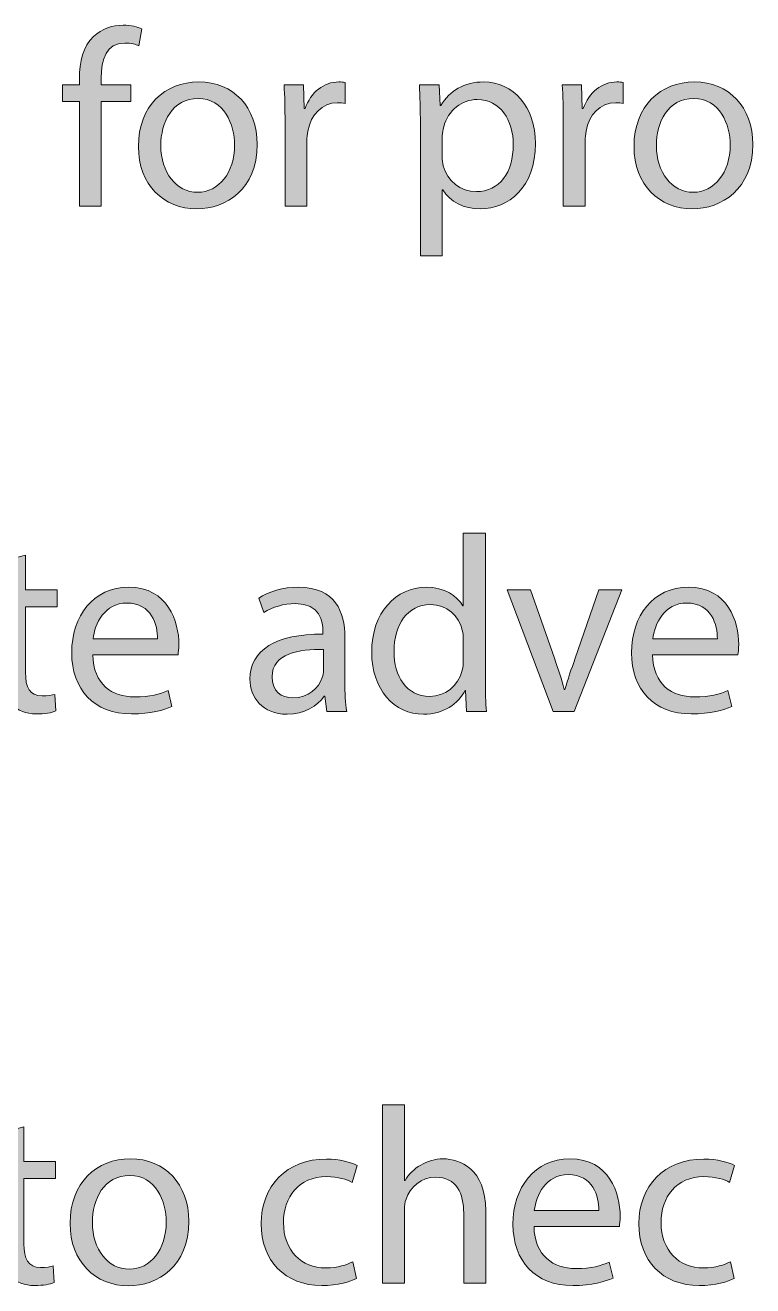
# Model space of a CAD drawing. Header units: inches. Extents: x 0.1 to 22.4, y -34.4 to -0.1.
# Drawn here: x 6.794 to 8.001, y -9.059 to -6.966 of the extents above; entities that cross this region are included whole.
import ezdxf

# ---------------------------------------------------------------- set-up
doc = ezdxf.new("R2010")
doc.units = ezdxf.units.IN
doc.header["$MEASUREMENT"] = 0
doc.layers.add('Layer 1', color=7, linetype='Continuous')

# ---------------------------------------------------------------- blocks, each defined once
blk = doc.blocks.new('block 9')
at = {"layer": 'Layer 1', "true_color": 0x231f20}
h = blk.add_hatch(color=250, dxfattribs=at)
h.dxf.hatch_style = 2
edge = h.paths.add_edge_path()
edge.add_spline(control_points=[(6.8837, -7.2661), (6.8837, -7.2661), (6.8837, -7.0924), (6.8837, -7.0924), (6.8837, -7.0924), (6.8554, -7.0924), (6.8554, -7.0924), (6.8554, -7.0924), (6.8554, -7.0645), (6.8554, -7.0645), (6.8554, -7.0645), (6.8837, -7.0645), (6.8837, -7.0645), (6.8837, -7.0645), (6.8837, -7.0549), (6.8837, -7.0549), (6.8837, -7.0266), (6.8899, -7.0007), (6.907, -6.9845), (6.9208, -6.9711), (6.9391, -6.9657), (6.9562, -6.9657), (6.9691, -6.9657), (6.9804, -6.9686), (6.9874, -6.9716), (6.9874, -6.9716), (6.9824, -6.9999), (6.9824, -6.9999), (6.977, -6.9974), (6.9695, -6.9953), (6.9591, -6.9953), (6.9279, -6.9953), (6.9199, -7.0228), (6.9199, -7.0536), (6.9199, -7.0536), (6.9199, -7.0645), (6.9199, -7.0645), (6.9199, -7.0645), (6.9687, -7.0645), (6.9687, -7.0645), (6.9687, -7.0645), (6.9687, -7.0924), (6.9687, -7.0924), (6.9687, -7.0924), (6.9199, -7.0924), (6.9199, -7.0924), (6.9199, -7.0924), (6.9199, -7.2661), (6.9199, -7.2661), (6.9199, -7.2661), (6.8837, -7.2661), (6.8837, -7.2661)], knot_values=[0, 0, 0, 0, 1, 1, 1, 2, 2, 2, 3, 3, 3, 4, 4, 4, 5, 5, 5, 6, 6, 6, 7, 7, 7, 8, 8, 8, 9, 9, 9, 10, 10, 10, 11, 11, 11, 12, 12, 12, 13, 13, 13, 14, 14, 14, 15, 15, 15, 16, 16, 16, 17, 17, 17, 17], degree=3, periodic=1)
h = blk.add_hatch(color=250, dxfattribs=at)
h.dxf.hatch_style = 2
edge = h.paths.add_edge_path()
edge.add_spline(control_points=[(7.1787, -7.1636), (7.1787, -7.2382), (7.127, -7.2707), (7.0783, -7.2707), (7.0237, -7.2707), (6.9816, -7.2307), (6.9816, -7.167), (6.9816, -7.0995), (7.0258, -7.0599), (7.0816, -7.0599), (7.1395, -7.0599), (7.1787, -7.102), (7.1787, -7.1636)], knot_values=[0, 0, 0, 0, 1, 1, 1, 2, 2, 2, 3, 3, 3, 4, 4, 4, 4], degree=3, periodic=1)
edge = h.paths.add_edge_path()
edge.add_spline(control_points=[(7.0187, -7.1657), (7.0187, -7.2099), (7.0441, -7.2432), (7.0799, -7.2432), (7.1149, -7.2432), (7.1412, -7.2103), (7.1412, -7.1649), (7.1412, -7.1307), (7.1241, -7.0874), (7.0808, -7.0874), (7.0374, -7.0874), (7.0187, -7.1274), (7.0187, -7.1657)], knot_values=[0, 0, 0, 0, 1, 1, 1, 2, 2, 2, 3, 3, 3, 4, 4, 4, 4], degree=3, periodic=1)
h = blk.add_hatch(color=250, dxfattribs=at)
h.dxf.hatch_style = 2
edge = h.paths.add_edge_path()
edge.add_spline(control_points=[(7.2249, -7.1274), (7.2249, -7.1036), (7.2245, -7.0832), (7.2233, -7.0645), (7.2233, -7.0645), (7.2554, -7.0645), (7.2554, -7.0645), (7.2554, -7.0645), (7.2566, -7.1041), (7.2566, -7.1041), (7.2566, -7.1041), (7.2583, -7.1041), (7.2583, -7.1041), (7.2674, -7.077), (7.2895, -7.0599), (7.3141, -7.0599), (7.3183, -7.0599), (7.3212, -7.0603), (7.3245, -7.0611), (7.3245, -7.0611), (7.3245, -7.0957), (7.3245, -7.0957), (7.3208, -7.0949), (7.317, -7.0945), (7.312, -7.0945), (7.2862, -7.0945), (7.2679, -7.114), (7.2629, -7.1415), (7.262, -7.1465), (7.2612, -7.1524), (7.2612, -7.1586), (7.2612, -7.1586), (7.2612, -7.2661), (7.2612, -7.2661), (7.2612, -7.2661), (7.2249, -7.2661), (7.2249, -7.2661), (7.2249, -7.2661), (7.2249, -7.1274), (7.2249, -7.1274)], knot_values=[0, 0, 0, 0, 1, 1, 1, 2, 2, 2, 3, 3, 3, 4, 4, 4, 5, 5, 5, 6, 6, 6, 7, 7, 7, 8, 8, 8, 9, 9, 9, 10, 10, 10, 11, 11, 11, 12, 12, 12, 13, 13, 13, 13], degree=3, periodic=1)
h = blk.add_hatch(color=250, dxfattribs=at)
h.dxf.hatch_style = 2
edge = h.paths.add_edge_path()
edge.add_spline(control_points=[(7.4495, -7.1303), (7.4495, -7.1045), (7.4487, -7.0836), (7.4479, -7.0645), (7.4479, -7.0645), (7.4808, -7.0645), (7.4808, -7.0645), (7.4808, -7.0645), (7.4824, -7.0991), (7.4824, -7.0991), (7.4824, -7.0991), (7.4833, -7.0991), (7.4833, -7.0991), (7.4983, -7.0745), (7.522, -7.0599), (7.5549, -7.0599), (7.6037, -7.0599), (7.6404, -7.1011), (7.6404, -7.1624), (7.6404, -7.2349), (7.5962, -7.2707), (7.5487, -7.2707), (7.522, -7.2707), (7.4987, -7.259), (7.4866, -7.239), (7.4866, -7.239), (7.4858, -7.239), (7.4858, -7.239), (7.4858, -7.239), (7.4858, -7.3486), (7.4858, -7.3486), (7.4858, -7.3486), (7.4495, -7.3486), (7.4495, -7.3486), (7.4495, -7.3486), (7.4495, -7.1303), (7.4495, -7.1303)], knot_values=[0, 0, 0, 0, 1, 1, 1, 2, 2, 2, 3, 3, 3, 4, 4, 4, 5, 5, 5, 6, 6, 6, 7, 7, 7, 8, 8, 8, 9, 9, 9, 10, 10, 10, 11, 11, 11, 12, 12, 12, 12], degree=3, periodic=1)
edge = h.paths.add_edge_path()
edge.add_spline(control_points=[(7.4858, -7.184), (7.4858, -7.1895), (7.4866, -7.1945), (7.4874, -7.199), (7.4941, -7.2245), (7.5162, -7.242), (7.5424, -7.242), (7.5812, -7.242), (7.6037, -7.2103), (7.6037, -7.164), (7.6037, -7.1236), (7.5824, -7.0891), (7.5437, -7.0891), (7.5187, -7.0891), (7.4954, -7.107), (7.4883, -7.1345), (7.487, -7.1391), (7.4858, -7.1445), (7.4858, -7.1495), (7.4858, -7.1495), (7.4858, -7.184), (7.4858, -7.184)], knot_values=[0, 0, 0, 0, 1, 1, 1, 2, 2, 2, 3, 3, 3, 4, 4, 4, 5, 5, 5, 6, 6, 6, 7, 7, 7, 7], degree=3, periodic=1)
h = blk.add_hatch(color=250, dxfattribs=at)
h.dxf.hatch_style = 2
edge = h.paths.add_edge_path()
edge.add_spline(control_points=[(7.6866, -7.1274), (7.6866, -7.1036), (7.6862, -7.0832), (7.6849, -7.0645), (7.6849, -7.0645), (7.717, -7.0645), (7.717, -7.0645), (7.717, -7.0645), (7.7183, -7.1041), (7.7183, -7.1041), (7.7183, -7.1041), (7.7199, -7.1041), (7.7199, -7.1041), (7.7291, -7.077), (7.7512, -7.0599), (7.7758, -7.0599), (7.7799, -7.0599), (7.7829, -7.0603), (7.7862, -7.0611), (7.7862, -7.0611), (7.7862, -7.0957), (7.7862, -7.0957), (7.7824, -7.0949), (7.7787, -7.0945), (7.7737, -7.0945), (7.7479, -7.0945), (7.7295, -7.114), (7.7245, -7.1415), (7.7237, -7.1465), (7.7229, -7.1524), (7.7229, -7.1586), (7.7229, -7.1586), (7.7229, -7.2661), (7.7229, -7.2661), (7.7229, -7.2661), (7.6866, -7.2661), (7.6866, -7.2661), (7.6866, -7.2661), (7.6866, -7.1274), (7.6866, -7.1274)], knot_values=[0, 0, 0, 0, 1, 1, 1, 2, 2, 2, 3, 3, 3, 4, 4, 4, 5, 5, 5, 6, 6, 6, 7, 7, 7, 8, 8, 8, 9, 9, 9, 10, 10, 10, 11, 11, 11, 12, 12, 12, 13, 13, 13, 13], degree=3, periodic=1)
h = blk.add_hatch(color=250, dxfattribs=at)
h.dxf.hatch_style = 2
edge = h.paths.add_edge_path()
edge.add_spline(control_points=[(8.0012, -7.1636), (8.0012, -7.2382), (7.9495, -7.2707), (7.9008, -7.2707), (7.8462, -7.2707), (7.8041, -7.2307), (7.8041, -7.167), (7.8041, -7.0995), (7.8483, -7.0599), (7.9041, -7.0599), (7.962, -7.0599), (8.0012, -7.102), (8.0012, -7.1636)], knot_values=[0, 0, 0, 0, 1, 1, 1, 2, 2, 2, 3, 3, 3, 4, 4, 4, 4], degree=3, periodic=1)
edge = h.paths.add_edge_path()
edge.add_spline(control_points=[(7.8412, -7.1657), (7.8412, -7.2099), (7.8666, -7.2432), (7.9024, -7.2432), (7.9374, -7.2432), (7.9637, -7.2103), (7.9637, -7.1649), (7.9637, -7.1307), (7.9466, -7.0874), (7.9033, -7.0874), (7.8599, -7.0874), (7.8412, -7.1274), (7.8412, -7.1657)], knot_values=[0, 0, 0, 0, 1, 1, 1, 2, 2, 2, 3, 3, 3, 4, 4, 4, 4], degree=3, periodic=1)
at = {"layer": 'Layer 1', "lineweight": 0}
for points, knots in [([(6.8837, -7.2661), (6.8837, -7.2661), (6.8837, -7.0924), (6.8837, -7.0924), (6.8837, -7.0924), (6.8554, -7.0924), (6.8554, -7.0924), (6.8554, -7.0924), (6.8554, -7.0645), (6.8554, -7.0645), (6.8554, -7.0645), (6.8837, -7.0645), (6.8837, -7.0645), (6.8837, -7.0645), (6.8837, -7.0549), (6.8837, -7.0549), (6.8837, -7.0266), (6.8899, -7.0007), (6.907, -6.9845), (6.9208, -6.9711), (6.9391, -6.9657), (6.9562, -6.9657), (6.9691, -6.9657), (6.9804, -6.9686), (6.9874, -6.9716), (6.9874, -6.9716), (6.9824, -6.9999), (6.9824, -6.9999), (6.977, -6.9974), (6.9695, -6.9953), (6.9591, -6.9953), (6.9279, -6.9953), (6.9199, -7.0228), (6.9199, -7.0536), (6.9199, -7.0536), (6.9199, -7.0645), (6.9199, -7.0645), (6.9199, -7.0645), (6.9687, -7.0645), (6.9687, -7.0645), (6.9687, -7.0645), (6.9687, -7.0924), (6.9687, -7.0924), (6.9687, -7.0924), (6.9199, -7.0924), (6.9199, -7.0924), (6.9199, -7.0924), (6.9199, -7.2661), (6.9199, -7.2661), (6.9199, -7.2661), (6.8837, -7.2661), (6.8837, -7.2661)], [0, 0, 0, 0, 1, 1, 1, 2, 2, 2, 3, 3, 3, 4, 4, 4, 5, 5, 5, 6, 6, 6, 7, 7, 7, 8, 8, 8, 9, 9, 9, 10, 10, 10, 11, 11, 11, 12, 12, 12, 13, 13, 13, 14, 14, 14, 15, 15, 15, 16, 16, 16, 17, 17, 17, 17]), ([(7.1787, -7.1636), (7.1787, -7.2382), (7.127, -7.2707), (7.0783, -7.2707), (7.0237, -7.2707), (6.9816, -7.2307), (6.9816, -7.167), (6.9816, -7.0995), (7.0258, -7.0599), (7.0816, -7.0599), (7.1395, -7.0599), (7.1787, -7.102), (7.1787, -7.1636)], [0, 0, 0, 0, 1, 1, 1, 2, 2, 2, 3, 3, 3, 4, 4, 4, 4]), ([(7.2249, -7.1274), (7.2249, -7.1036), (7.2245, -7.0832), (7.2233, -7.0645), (7.2233, -7.0645), (7.2554, -7.0645), (7.2554, -7.0645), (7.2554, -7.0645), (7.2566, -7.1041), (7.2566, -7.1041), (7.2566, -7.1041), (7.2583, -7.1041), (7.2583, -7.1041), (7.2674, -7.077), (7.2895, -7.0599), (7.3141, -7.0599), (7.3183, -7.0599), (7.3212, -7.0603), (7.3245, -7.0611), (7.3245, -7.0611), (7.3245, -7.0957), (7.3245, -7.0957), (7.3208, -7.0949), (7.317, -7.0945), (7.312, -7.0945), (7.2862, -7.0945), (7.2679, -7.114), (7.2629, -7.1415), (7.262, -7.1465), (7.2612, -7.1524), (7.2612, -7.1586), (7.2612, -7.1586), (7.2612, -7.2661), (7.2612, -7.2661), (7.2612, -7.2661), (7.2249, -7.2661), (7.2249, -7.2661), (7.2249, -7.2661), (7.2249, -7.1274), (7.2249, -7.1274)], [0, 0, 0, 0, 1, 1, 1, 2, 2, 2, 3, 3, 3, 4, 4, 4, 5, 5, 5, 6, 6, 6, 7, 7, 7, 8, 8, 8, 9, 9, 9, 10, 10, 10, 11, 11, 11, 12, 12, 12, 13, 13, 13, 13]), ([(7.4495, -7.1303), (7.4495, -7.1045), (7.4487, -7.0836), (7.4479, -7.0645), (7.4479, -7.0645), (7.4808, -7.0645), (7.4808, -7.0645), (7.4808, -7.0645), (7.4824, -7.0991), (7.4824, -7.0991), (7.4824, -7.0991), (7.4833, -7.0991), (7.4833, -7.0991), (7.4983, -7.0745), (7.522, -7.0599), (7.5549, -7.0599), (7.6037, -7.0599), (7.6404, -7.1011), (7.6404, -7.1624), (7.6404, -7.2349), (7.5962, -7.2707), (7.5487, -7.2707), (7.522, -7.2707), (7.4987, -7.259), (7.4866, -7.239), (7.4866, -7.239), (7.4858, -7.239), (7.4858, -7.239), (7.4858, -7.239), (7.4858, -7.3486), (7.4858, -7.3486), (7.4858, -7.3486), (7.4495, -7.3486), (7.4495, -7.3486), (7.4495, -7.3486), (7.4495, -7.1303), (7.4495, -7.1303)], [0, 0, 0, 0, 1, 1, 1, 2, 2, 2, 3, 3, 3, 4, 4, 4, 5, 5, 5, 6, 6, 6, 7, 7, 7, 8, 8, 8, 9, 9, 9, 10, 10, 10, 11, 11, 11, 12, 12, 12, 12]), ([(7.6866, -7.1274), (7.6866, -7.1036), (7.6862, -7.0832), (7.6849, -7.0645), (7.6849, -7.0645), (7.717, -7.0645), (7.717, -7.0645), (7.717, -7.0645), (7.7183, -7.1041), (7.7183, -7.1041), (7.7183, -7.1041), (7.7199, -7.1041), (7.7199, -7.1041), (7.7291, -7.077), (7.7512, -7.0599), (7.7758, -7.0599), (7.7799, -7.0599), (7.7829, -7.0603), (7.7862, -7.0611), (7.7862, -7.0611), (7.7862, -7.0957), (7.7862, -7.0957), (7.7824, -7.0949), (7.7787, -7.0945), (7.7737, -7.0945), (7.7479, -7.0945), (7.7295, -7.114), (7.7245, -7.1415), (7.7237, -7.1465), (7.7229, -7.1524), (7.7229, -7.1586), (7.7229, -7.1586), (7.7229, -7.2661), (7.7229, -7.2661), (7.7229, -7.2661), (7.6866, -7.2661), (7.6866, -7.2661), (7.6866, -7.2661), (7.6866, -7.1274), (7.6866, -7.1274)], [0, 0, 0, 0, 1, 1, 1, 2, 2, 2, 3, 3, 3, 4, 4, 4, 5, 5, 5, 6, 6, 6, 7, 7, 7, 8, 8, 8, 9, 9, 9, 10, 10, 10, 11, 11, 11, 12, 12, 12, 13, 13, 13, 13]), ([(8.0012, -7.1636), (8.0012, -7.2382), (7.9495, -7.2707), (7.9008, -7.2707), (7.8462, -7.2707), (7.8041, -7.2307), (7.8041, -7.167), (7.8041, -7.0995), (7.8483, -7.0599), (7.9041, -7.0599), (7.962, -7.0599), (8.0012, -7.102), (8.0012, -7.1636)], [0, 0, 0, 0, 1, 1, 1, 2, 2, 2, 3, 3, 3, 4, 4, 4, 4]), ([(7.0187, -7.1657), (7.0187, -7.2099), (7.0441, -7.2432), (7.0799, -7.2432), (7.1149, -7.2432), (7.1412, -7.2103), (7.1412, -7.1649), (7.1412, -7.1307), (7.1241, -7.0874), (7.0808, -7.0874), (7.0374, -7.0874), (7.0187, -7.1274), (7.0187, -7.1657)], [0, 0, 0, 0, 1, 1, 1, 2, 2, 2, 3, 3, 3, 4, 4, 4, 4]), ([(7.4858, -7.184), (7.4858, -7.1895), (7.4866, -7.1945), (7.4874, -7.199), (7.4941, -7.2245), (7.5162, -7.242), (7.5424, -7.242), (7.5812, -7.242), (7.6037, -7.2103), (7.6037, -7.164), (7.6037, -7.1236), (7.5824, -7.0891), (7.5437, -7.0891), (7.5187, -7.0891), (7.4954, -7.107), (7.4883, -7.1345), (7.487, -7.1391), (7.4858, -7.1445), (7.4858, -7.1495), (7.4858, -7.1495), (7.4858, -7.184), (7.4858, -7.184)], [0, 0, 0, 0, 1, 1, 1, 2, 2, 2, 3, 3, 3, 4, 4, 4, 5, 5, 5, 6, 6, 6, 7, 7, 7, 7]), ([(7.8412, -7.1657), (7.8412, -7.2099), (7.8666, -7.2432), (7.9024, -7.2432), (7.9374, -7.2432), (7.9637, -7.2103), (7.9637, -7.1649), (7.9637, -7.1307), (7.9466, -7.0874), (7.9033, -7.0874), (7.8599, -7.0874), (7.8412, -7.1274), (7.8412, -7.1657)], [0, 0, 0, 0, 1, 1, 1, 2, 2, 2, 3, 3, 3, 4, 4, 4, 4])]:
    blk.add_open_spline(points, degree=3, knots=knots, dxfattribs=at)
blk = doc.blocks.new('block 10')
at = {"layer": 'Layer 1', "true_color": 0x231f20}
h = blk.add_hatch(color=250, dxfattribs=at)
h.dxf.hatch_style = 2
edge = h.paths.add_edge_path()
edge.add_spline(control_points=[(7.5574, -7.8095), (7.5574, -7.8095), (7.5574, -8.0532), (7.5574, -8.0532), (7.5574, -8.0711), (7.5578, -8.0915), (7.5591, -8.1053), (7.5591, -8.1053), (7.5262, -8.1053), (7.5262, -8.1053), (7.5262, -8.1053), (7.5245, -8.0703), (7.5245, -8.0703), (7.5245, -8.0703), (7.5237, -8.0703), (7.5237, -8.0703), (7.5124, -8.0928), (7.4878, -8.1099), (7.4549, -8.1099), (7.4062, -8.1099), (7.3687, -8.0686), (7.3687, -8.0074), (7.3683, -7.9403), (7.4099, -7.899), (7.4591, -7.899), (7.4899, -7.899), (7.5107, -7.9136), (7.5199, -7.9299), (7.5199, -7.9299), (7.5207, -7.9299), (7.5207, -7.9299), (7.5207, -7.9299), (7.5207, -7.8095), (7.5207, -7.8095), (7.5207, -7.8095), (7.5574, -7.8095), (7.5574, -7.8095)], knot_values=[0, 0, 0, 0, 1, 1, 1, 2, 2, 2, 3, 3, 3, 4, 4, 4, 5, 5, 5, 6, 6, 6, 7, 7, 7, 8, 8, 8, 9, 9, 9, 10, 10, 10, 11, 11, 11, 12, 12, 12, 12], degree=3, periodic=1)
edge = h.paths.add_edge_path()
edge.add_spline(control_points=[(7.5207, -7.9857), (7.5207, -7.9811), (7.5203, -7.9749), (7.5191, -7.9703), (7.5137, -7.947), (7.4937, -7.9278), (7.4662, -7.9278), (7.4282, -7.9278), (7.4058, -7.9611), (7.4058, -8.0057), (7.4058, -8.0465), (7.4258, -8.0803), (7.4653, -8.0803), (7.4899, -8.0803), (7.5124, -8.064), (7.5191, -8.0365), (7.5203, -8.0315), (7.5207, -8.0265), (7.5207, -8.0207), (7.5207, -8.0207), (7.5207, -7.9857), (7.5207, -7.9857)], knot_values=[0, 0, 0, 0, 1, 1, 1, 2, 2, 2, 3, 3, 3, 4, 4, 4, 5, 5, 5, 6, 6, 6, 7, 7, 7, 7], degree=3, periodic=1)
h = blk.add_hatch(color=250, dxfattribs=at)
h.dxf.hatch_style = 2
edge = h.paths.add_edge_path()
edge.add_spline(control_points=[(6.7941, -7.8457), (6.7941, -7.8457), (6.7941, -7.9036), (6.7941, -7.9036), (6.7941, -7.9036), (6.8466, -7.9036), (6.8466, -7.9036), (6.8466, -7.9036), (6.8466, -7.9315), (6.8466, -7.9315), (6.8466, -7.9315), (6.7941, -7.9315), (6.7941, -7.9315), (6.7941, -7.9315), (6.7941, -8.0403), (6.7941, -8.0403), (6.7941, -8.0653), (6.8012, -8.0794), (6.8216, -8.0794), (6.8312, -8.0794), (6.8383, -8.0782), (6.8428, -8.0769), (6.8428, -8.0769), (6.8445, -8.1044), (6.8445, -8.1044), (6.8374, -8.1074), (6.8262, -8.1094), (6.812, -8.1094), (6.7949, -8.1094), (6.7812, -8.104), (6.7724, -8.094), (6.762, -8.0832), (6.7583, -8.0653), (6.7583, -8.0415), (6.7583, -8.0415), (6.7583, -7.9315), (6.7583, -7.9315), (6.7583, -7.9315), (6.727, -7.9315), (6.727, -7.9315), (6.727, -7.9315), (6.727, -7.9036), (6.727, -7.9036), (6.727, -7.9036), (6.7583, -7.9036), (6.7583, -7.9036), (6.7583, -7.9036), (6.7583, -7.8553), (6.7583, -7.8553), (6.7583, -7.8553), (6.7941, -7.8457), (6.7941, -7.8457)], knot_values=[0, 0, 0, 0, 1, 1, 1, 2, 2, 2, 3, 3, 3, 4, 4, 4, 5, 5, 5, 6, 6, 6, 7, 7, 7, 8, 8, 8, 9, 9, 9, 10, 10, 10, 11, 11, 11, 12, 12, 12, 13, 13, 13, 14, 14, 14, 15, 15, 15, 16, 16, 16, 17, 17, 17, 17], degree=3, periodic=1)
h = blk.add_hatch(color=250, dxfattribs=at)
h.dxf.hatch_style = 2
edge = h.paths.add_edge_path()
edge.add_spline(control_points=[(6.9058, -8.0111), (6.9066, -8.0607), (6.9383, -8.0811), (6.9749, -8.0811), (7.0012, -8.0811), (7.017, -8.0765), (7.0308, -8.0707), (7.0308, -8.0707), (7.037, -8.0969), (7.037, -8.0969), (7.0241, -8.1028), (7.002, -8.1094), (6.9699, -8.1094), (6.9079, -8.1094), (6.8708, -8.0686), (6.8708, -8.0078), (6.8708, -7.947), (6.9066, -7.899), (6.9653, -7.899), (7.0312, -7.899), (7.0487, -7.9569), (7.0487, -7.994), (7.0487, -8.0015), (7.0478, -8.0074), (7.0474, -8.0111), (7.0474, -8.0111), (6.9058, -8.0111), (6.9058, -8.0111)], knot_values=[0, 0, 0, 0, 1, 1, 1, 2, 2, 2, 3, 3, 3, 4, 4, 4, 5, 5, 5, 6, 6, 6, 7, 7, 7, 8, 8, 8, 9, 9, 9, 9], degree=3, periodic=1)
edge = h.paths.add_edge_path()
edge.add_spline(control_points=[(7.0133, -7.9849), (7.0137, -7.9615), (7.0037, -7.9253), (6.9624, -7.9253), (6.9253, -7.9253), (6.9091, -7.9595), (6.9062, -7.9849), (6.9062, -7.9849), (7.0133, -7.9849), (7.0133, -7.9849)], knot_values=[0, 0, 0, 0, 1, 1, 1, 2, 2, 2, 3, 3, 3, 3], degree=3, periodic=1)
h = blk.add_hatch(color=250, dxfattribs=at)
h.dxf.hatch_style = 2
edge = h.paths.add_edge_path()
edge.add_spline(control_points=[(7.2941, -8.1053), (7.2941, -8.1053), (7.2912, -8.0799), (7.2912, -8.0799), (7.2912, -8.0799), (7.2899, -8.0799), (7.2899, -8.0799), (7.2787, -8.0957), (7.257, -8.1099), (7.2283, -8.1099), (7.1874, -8.1099), (7.1666, -8.0811), (7.1666, -8.0519), (7.1666, -8.0032), (7.2099, -7.9765), (7.2878, -7.9769), (7.2878, -7.9769), (7.2878, -7.9728), (7.2878, -7.9728), (7.2878, -7.9561), (7.2833, -7.9261), (7.242, -7.9261), (7.2233, -7.9261), (7.2037, -7.932), (7.1895, -7.9411), (7.1895, -7.9411), (7.1812, -7.917), (7.1812, -7.917), (7.1978, -7.9061), (7.222, -7.899), (7.2474, -7.899), (7.3091, -7.899), (7.3241, -7.9411), (7.3241, -7.9815), (7.3241, -7.9815), (7.3241, -8.0569), (7.3241, -8.0569), (7.3241, -8.0744), (7.3249, -8.0915), (7.3274, -8.1053), (7.3274, -8.1053), (7.2941, -8.1053), (7.2941, -8.1053)], knot_values=[0, 0, 0, 0, 1, 1, 1, 2, 2, 2, 3, 3, 3, 4, 4, 4, 5, 5, 5, 6, 6, 6, 7, 7, 7, 8, 8, 8, 9, 9, 9, 10, 10, 10, 11, 11, 11, 12, 12, 12, 13, 13, 13, 14, 14, 14, 14], degree=3, periodic=1)
edge = h.paths.add_edge_path()
edge.add_spline(control_points=[(7.2887, -8.0024), (7.2487, -8.0015), (7.2033, -8.0086), (7.2033, -8.0478), (7.2033, -8.0715), (7.2191, -8.0828), (7.2378, -8.0828), (7.2641, -8.0828), (7.2808, -8.0661), (7.2866, -8.049), (7.2878, -8.0453), (7.2887, -8.0411), (7.2887, -8.0374), (7.2887, -8.0374), (7.2887, -8.0024), (7.2887, -8.0024)], knot_values=[0, 0, 0, 0, 1, 1, 1, 2, 2, 2, 3, 3, 3, 4, 4, 4, 5, 5, 5, 5], degree=3, periodic=1)
h = blk.add_hatch(color=250, dxfattribs=at)
h.dxf.hatch_style = 2
edge = h.paths.add_edge_path()
edge.add_spline(control_points=[(7.6324, -7.9036), (7.6324, -7.9036), (7.672, -8.0169), (7.672, -8.0169), (7.6787, -8.0353), (7.6841, -8.0519), (7.6882, -8.0686), (7.6882, -8.0686), (7.6895, -8.0686), (7.6895, -8.0686), (7.6941, -8.0519), (7.6999, -8.0353), (7.7066, -8.0169), (7.7066, -8.0169), (7.7457, -7.9036), (7.7457, -7.9036), (7.7457, -7.9036), (7.7841, -7.9036), (7.7841, -7.9036), (7.7841, -7.9036), (7.7049, -8.1053), (7.7049, -8.1053), (7.7049, -8.1053), (7.6699, -8.1053), (7.6699, -8.1053), (7.6699, -8.1053), (7.5933, -7.9036), (7.5933, -7.9036), (7.5933, -7.9036), (7.6324, -7.9036), (7.6324, -7.9036)], knot_values=[0, 0, 0, 0, 1, 1, 1, 2, 2, 2, 3, 3, 3, 4, 4, 4, 5, 5, 5, 6, 6, 6, 7, 7, 7, 8, 8, 8, 9, 9, 9, 10, 10, 10, 10], degree=3, periodic=1)
h = blk.add_hatch(color=250, dxfattribs=at)
h.dxf.hatch_style = 2
edge = h.paths.add_edge_path()
edge.add_spline(control_points=[(7.8349, -8.0111), (7.8357, -8.0607), (7.8674, -8.0811), (7.9041, -8.0811), (7.9303, -8.0811), (7.9462, -8.0765), (7.9599, -8.0707), (7.9599, -8.0707), (7.9662, -8.0969), (7.9662, -8.0969), (7.9532, -8.1028), (7.9312, -8.1094), (7.8991, -8.1094), (7.837, -8.1094), (7.7999, -8.0686), (7.7999, -8.0078), (7.7999, -7.947), (7.8357, -7.899), (7.8945, -7.899), (7.9603, -7.899), (7.9778, -7.9569), (7.9778, -7.994), (7.9778, -8.0015), (7.977, -8.0074), (7.9766, -8.0111), (7.9766, -8.0111), (7.8349, -8.0111), (7.8349, -8.0111)], knot_values=[0, 0, 0, 0, 1, 1, 1, 2, 2, 2, 3, 3, 3, 4, 4, 4, 5, 5, 5, 6, 6, 6, 7, 7, 7, 8, 8, 8, 9, 9, 9, 9], degree=3, periodic=1)
edge = h.paths.add_edge_path()
edge.add_spline(control_points=[(7.9424, -7.9849), (7.9428, -7.9615), (7.9328, -7.9253), (7.8916, -7.9253), (7.8545, -7.9253), (7.8383, -7.9595), (7.8353, -7.9849), (7.8353, -7.9849), (7.9424, -7.9849), (7.9424, -7.9849)], knot_values=[0, 0, 0, 0, 1, 1, 1, 2, 2, 2, 3, 3, 3, 3], degree=3, periodic=1)
at = {"layer": 'Layer 1', "lineweight": 0}
for points, knots in [([(7.5574, -7.8095), (7.5574, -7.8095), (7.5574, -8.0532), (7.5574, -8.0532), (7.5574, -8.0711), (7.5578, -8.0915), (7.5591, -8.1053), (7.5591, -8.1053), (7.5262, -8.1053), (7.5262, -8.1053), (7.5262, -8.1053), (7.5245, -8.0703), (7.5245, -8.0703), (7.5245, -8.0703), (7.5237, -8.0703), (7.5237, -8.0703), (7.5124, -8.0928), (7.4878, -8.1099), (7.4549, -8.1099), (7.4062, -8.1099), (7.3687, -8.0686), (7.3687, -8.0074), (7.3683, -7.9403), (7.4099, -7.899), (7.4591, -7.899), (7.4899, -7.899), (7.5107, -7.9136), (7.5199, -7.9299), (7.5199, -7.9299), (7.5207, -7.9299), (7.5207, -7.9299), (7.5207, -7.9299), (7.5207, -7.8095), (7.5207, -7.8095), (7.5207, -7.8095), (7.5574, -7.8095), (7.5574, -7.8095)], [0, 0, 0, 0, 1, 1, 1, 2, 2, 2, 3, 3, 3, 4, 4, 4, 5, 5, 5, 6, 6, 6, 7, 7, 7, 8, 8, 8, 9, 9, 9, 10, 10, 10, 11, 11, 11, 12, 12, 12, 12]), ([(6.7941, -7.8457), (6.7941, -7.8457), (6.7941, -7.9036), (6.7941, -7.9036), (6.7941, -7.9036), (6.8466, -7.9036), (6.8466, -7.9036), (6.8466, -7.9036), (6.8466, -7.9315), (6.8466, -7.9315), (6.8466, -7.9315), (6.7941, -7.9315), (6.7941, -7.9315), (6.7941, -7.9315), (6.7941, -8.0403), (6.7941, -8.0403), (6.7941, -8.0653), (6.8012, -8.0794), (6.8216, -8.0794), (6.8312, -8.0794), (6.8383, -8.0782), (6.8428, -8.0769), (6.8428, -8.0769), (6.8445, -8.1044), (6.8445, -8.1044), (6.8374, -8.1074), (6.8262, -8.1094), (6.812, -8.1094), (6.7949, -8.1094), (6.7812, -8.104), (6.7724, -8.094), (6.762, -8.0832), (6.7583, -8.0653), (6.7583, -8.0415), (6.7583, -8.0415), (6.7583, -7.9315), (6.7583, -7.9315), (6.7583, -7.9315), (6.727, -7.9315), (6.727, -7.9315), (6.727, -7.9315), (6.727, -7.9036), (6.727, -7.9036), (6.727, -7.9036), (6.7583, -7.9036), (6.7583, -7.9036), (6.7583, -7.9036), (6.7583, -7.8553), (6.7583, -7.8553), (6.7583, -7.8553), (6.7941, -7.8457), (6.7941, -7.8457)], [0, 0, 0, 0, 1, 1, 1, 2, 2, 2, 3, 3, 3, 4, 4, 4, 5, 5, 5, 6, 6, 6, 7, 7, 7, 8, 8, 8, 9, 9, 9, 10, 10, 10, 11, 11, 11, 12, 12, 12, 13, 13, 13, 14, 14, 14, 15, 15, 15, 16, 16, 16, 17, 17, 17, 17]), ([(6.9058, -8.0111), (6.9066, -8.0607), (6.9383, -8.0811), (6.9749, -8.0811), (7.0012, -8.0811), (7.017, -8.0765), (7.0308, -8.0707), (7.0308, -8.0707), (7.037, -8.0969), (7.037, -8.0969), (7.0241, -8.1028), (7.002, -8.1094), (6.9699, -8.1094), (6.9079, -8.1094), (6.8708, -8.0686), (6.8708, -8.0078), (6.8708, -7.947), (6.9066, -7.899), (6.9653, -7.899), (7.0312, -7.899), (7.0487, -7.9569), (7.0487, -7.994), (7.0487, -8.0015), (7.0478, -8.0074), (7.0474, -8.0111), (7.0474, -8.0111), (6.9058, -8.0111), (6.9058, -8.0111)], [0, 0, 0, 0, 1, 1, 1, 2, 2, 2, 3, 3, 3, 4, 4, 4, 5, 5, 5, 6, 6, 6, 7, 7, 7, 8, 8, 8, 9, 9, 9, 9]), ([(7.2941, -8.1053), (7.2941, -8.1053), (7.2912, -8.0799), (7.2912, -8.0799), (7.2912, -8.0799), (7.2899, -8.0799), (7.2899, -8.0799), (7.2787, -8.0957), (7.257, -8.1099), (7.2283, -8.1099), (7.1874, -8.1099), (7.1666, -8.0811), (7.1666, -8.0519), (7.1666, -8.0032), (7.2099, -7.9765), (7.2878, -7.9769), (7.2878, -7.9769), (7.2878, -7.9728), (7.2878, -7.9728), (7.2878, -7.9561), (7.2833, -7.9261), (7.242, -7.9261), (7.2233, -7.9261), (7.2037, -7.932), (7.1895, -7.9411), (7.1895, -7.9411), (7.1812, -7.917), (7.1812, -7.917), (7.1978, -7.9061), (7.222, -7.899), (7.2474, -7.899), (7.3091, -7.899), (7.3241, -7.9411), (7.3241, -7.9815), (7.3241, -7.9815), (7.3241, -8.0569), (7.3241, -8.0569), (7.3241, -8.0744), (7.3249, -8.0915), (7.3274, -8.1053), (7.3274, -8.1053), (7.2941, -8.1053), (7.2941, -8.1053)], [0, 0, 0, 0, 1, 1, 1, 2, 2, 2, 3, 3, 3, 4, 4, 4, 5, 5, 5, 6, 6, 6, 7, 7, 7, 8, 8, 8, 9, 9, 9, 10, 10, 10, 11, 11, 11, 12, 12, 12, 13, 13, 13, 14, 14, 14, 14]), ([(7.6324, -7.9036), (7.6324, -7.9036), (7.672, -8.0169), (7.672, -8.0169), (7.6787, -8.0353), (7.6841, -8.0519), (7.6882, -8.0686), (7.6882, -8.0686), (7.6895, -8.0686), (7.6895, -8.0686), (7.6941, -8.0519), (7.6999, -8.0353), (7.7066, -8.0169), (7.7066, -8.0169), (7.7457, -7.9036), (7.7457, -7.9036), (7.7457, -7.9036), (7.7841, -7.9036), (7.7841, -7.9036), (7.7841, -7.9036), (7.7049, -8.1053), (7.7049, -8.1053), (7.7049, -8.1053), (7.6699, -8.1053), (7.6699, -8.1053), (7.6699, -8.1053), (7.5933, -7.9036), (7.5933, -7.9036), (7.5933, -7.9036), (7.6324, -7.9036), (7.6324, -7.9036)], [0, 0, 0, 0, 1, 1, 1, 2, 2, 2, 3, 3, 3, 4, 4, 4, 5, 5, 5, 6, 6, 6, 7, 7, 7, 8, 8, 8, 9, 9, 9, 10, 10, 10, 10]), ([(7.8349, -8.0111), (7.8357, -8.0607), (7.8674, -8.0811), (7.9041, -8.0811), (7.9303, -8.0811), (7.9462, -8.0765), (7.9599, -8.0707), (7.9599, -8.0707), (7.9662, -8.0969), (7.9662, -8.0969), (7.9532, -8.1028), (7.9312, -8.1094), (7.8991, -8.1094), (7.837, -8.1094), (7.7999, -8.0686), (7.7999, -8.0078), (7.7999, -7.947), (7.8357, -7.899), (7.8945, -7.899), (7.9603, -7.899), (7.9778, -7.9569), (7.9778, -7.994), (7.9778, -8.0015), (7.977, -8.0074), (7.9766, -8.0111), (7.9766, -8.0111), (7.8349, -8.0111), (7.8349, -8.0111)], [0, 0, 0, 0, 1, 1, 1, 2, 2, 2, 3, 3, 3, 4, 4, 4, 5, 5, 5, 6, 6, 6, 7, 7, 7, 8, 8, 8, 9, 9, 9, 9]), ([(7.0133, -7.9849), (7.0137, -7.9615), (7.0037, -7.9253), (6.9624, -7.9253), (6.9253, -7.9253), (6.9091, -7.9595), (6.9062, -7.9849), (6.9062, -7.9849), (7.0133, -7.9849), (7.0133, -7.9849)], [0, 0, 0, 0, 1, 1, 1, 2, 2, 2, 3, 3, 3, 3]), ([(7.5207, -7.9857), (7.5207, -7.9811), (7.5203, -7.9749), (7.5191, -7.9703), (7.5137, -7.947), (7.4937, -7.9278), (7.4662, -7.9278), (7.4282, -7.9278), (7.4058, -7.9611), (7.4058, -8.0057), (7.4058, -8.0465), (7.4258, -8.0803), (7.4653, -8.0803), (7.4899, -8.0803), (7.5124, -8.064), (7.5191, -8.0365), (7.5203, -8.0315), (7.5207, -8.0265), (7.5207, -8.0207), (7.5207, -8.0207), (7.5207, -7.9857), (7.5207, -7.9857)], [0, 0, 0, 0, 1, 1, 1, 2, 2, 2, 3, 3, 3, 4, 4, 4, 5, 5, 5, 6, 6, 6, 7, 7, 7, 7]), ([(7.9424, -7.9849), (7.9428, -7.9615), (7.9328, -7.9253), (7.8916, -7.9253), (7.8545, -7.9253), (7.8383, -7.9595), (7.8353, -7.9849), (7.8353, -7.9849), (7.9424, -7.9849), (7.9424, -7.9849)], [0, 0, 0, 0, 1, 1, 1, 2, 2, 2, 3, 3, 3, 3]), ([(7.2887, -8.0024), (7.2487, -8.0015), (7.2033, -8.0086), (7.2033, -8.0478), (7.2033, -8.0715), (7.2191, -8.0828), (7.2378, -8.0828), (7.2641, -8.0828), (7.2808, -8.0661), (7.2866, -8.049), (7.2878, -8.0453), (7.2887, -8.0411), (7.2887, -8.0374), (7.2887, -8.0374), (7.2887, -8.0024), (7.2887, -8.0024)], [0, 0, 0, 0, 1, 1, 1, 2, 2, 2, 3, 3, 3, 4, 4, 4, 5, 5, 5, 5])]:
    blk.add_open_spline(points, degree=3, knots=knots, dxfattribs=at)
blk = doc.blocks.new('block 11')
at = {"layer": 'Layer 1', "true_color": 0x231f20}
h = blk.add_hatch(color=250, dxfattribs=at)
h.dxf.hatch_style = 2
edge = h.paths.add_edge_path()
edge.add_spline(control_points=[(7.3865, -8.7586), (7.3865, -8.7586), (7.4231, -8.7586), (7.4231, -8.7586), (7.4231, -8.7586), (7.4231, -8.8844), (7.4231, -8.8844), (7.4231, -8.8844), (7.424, -8.8844), (7.424, -8.8844), (7.4298, -8.874), (7.439, -8.8649), (7.4502, -8.8586), (7.4611, -8.8524), (7.474, -8.8482), (7.4877, -8.8482), (7.5148, -8.8482), (7.5581, -8.8649), (7.5581, -8.9344), (7.5581, -8.9344), (7.5581, -9.0544), (7.5581, -9.0544), (7.5581, -9.0544), (7.5215, -9.0544), (7.5215, -9.0544), (7.5215, -9.0544), (7.5215, -8.9386), (7.5215, -8.9386), (7.5215, -8.9061), (7.5094, -8.8786), (7.4748, -8.8786), (7.4511, -8.8786), (7.4323, -8.8953), (7.4257, -8.9153), (7.4236, -8.9203), (7.4231, -8.9257), (7.4231, -8.9328), (7.4231, -8.9328), (7.4231, -9.0544), (7.4231, -9.0544), (7.4231, -9.0544), (7.3865, -9.0544), (7.3865, -9.0544), (7.3865, -9.0544), (7.3865, -8.7586), (7.3865, -8.7586)], knot_values=[0, 0, 0, 0, 1, 1, 1, 2, 2, 2, 3, 3, 3, 4, 4, 4, 5, 5, 5, 6, 6, 6, 7, 7, 7, 8, 8, 8, 9, 9, 9, 10, 10, 10, 11, 11, 11, 12, 12, 12, 13, 13, 13, 14, 14, 14, 15, 15, 15, 15], degree=3, periodic=1)
h = blk.add_hatch(color=250, dxfattribs=at)
h.dxf.hatch_style = 2
edge = h.paths.add_edge_path()
edge.add_spline(control_points=[(6.7915, -8.7949), (6.7915, -8.7949), (6.7915, -8.8528), (6.7915, -8.8528), (6.7915, -8.8528), (6.844, -8.8528), (6.844, -8.8528), (6.844, -8.8528), (6.844, -8.8807), (6.844, -8.8807), (6.844, -8.8807), (6.7915, -8.8807), (6.7915, -8.8807), (6.7915, -8.8807), (6.7915, -8.9894), (6.7915, -8.9894), (6.7915, -9.0144), (6.7986, -9.0286), (6.819, -9.0286), (6.8286, -9.0286), (6.8357, -9.0274), (6.8402, -9.0261), (6.8402, -9.0261), (6.8419, -9.0536), (6.8419, -9.0536), (6.8348, -9.0565), (6.8236, -9.0586), (6.8094, -9.0586), (6.7923, -9.0586), (6.7786, -9.0532), (6.7698, -9.0432), (6.7594, -9.0323), (6.7557, -9.0144), (6.7557, -8.9907), (6.7557, -8.9907), (6.7557, -8.8807), (6.7557, -8.8807), (6.7557, -8.8807), (6.7244, -8.8807), (6.7244, -8.8807), (6.7244, -8.8807), (6.7244, -8.8528), (6.7244, -8.8528), (6.7244, -8.8528), (6.7557, -8.8528), (6.7557, -8.8528), (6.7557, -8.8528), (6.7557, -8.8044), (6.7557, -8.8044), (6.7557, -8.8044), (6.7915, -8.7949), (6.7915, -8.7949)], knot_values=[0, 0, 0, 0, 1, 1, 1, 2, 2, 2, 3, 3, 3, 4, 4, 4, 5, 5, 5, 6, 6, 6, 7, 7, 7, 8, 8, 8, 9, 9, 9, 10, 10, 10, 11, 11, 11, 12, 12, 12, 13, 13, 13, 14, 14, 14, 15, 15, 15, 16, 16, 16, 17, 17, 17, 17], degree=3, periodic=1)
h = blk.add_hatch(color=250, dxfattribs=at)
h.dxf.hatch_style = 2
edge = h.paths.add_edge_path()
edge.add_spline(control_points=[(7.0652, -8.9519), (7.0652, -9.0265), (7.0136, -9.059), (6.9648, -9.059), (6.9102, -9.059), (6.8682, -9.019), (6.8682, -8.9553), (6.8682, -8.8878), (6.9123, -8.8482), (6.9682, -8.8482), (7.0261, -8.8482), (7.0652, -8.8903), (7.0652, -8.9519)], knot_values=[0, 0, 0, 0, 1, 1, 1, 2, 2, 2, 3, 3, 3, 4, 4, 4, 4], degree=3, periodic=1)
edge = h.paths.add_edge_path()
edge.add_spline(control_points=[(6.9052, -8.954), (6.9052, -8.9982), (6.9307, -9.0315), (6.9665, -9.0315), (7.0015, -9.0315), (7.0277, -8.9986), (7.0277, -8.9532), (7.0277, -8.919), (7.0107, -8.8757), (6.9673, -8.8757), (6.924, -8.8757), (6.9052, -8.9157), (6.9052, -8.954)], knot_values=[0, 0, 0, 0, 1, 1, 1, 2, 2, 2, 3, 3, 3, 4, 4, 4, 4], degree=3, periodic=1)
h = blk.add_hatch(color=250, dxfattribs=at)
h.dxf.hatch_style = 2
edge = h.paths.add_edge_path()
edge.add_spline(control_points=[(7.3436, -9.0469), (7.334, -9.0519), (7.3127, -9.0586), (7.2857, -9.0586), (7.2248, -9.0586), (7.1852, -9.0173), (7.1852, -8.9557), (7.1852, -8.8936), (7.2277, -8.8486), (7.2936, -8.8486), (7.3152, -8.8486), (7.3344, -8.854), (7.3444, -8.859), (7.3444, -8.859), (7.3361, -8.8874), (7.3361, -8.8874), (7.3273, -8.8824), (7.3136, -8.8778), (7.2936, -8.8778), (7.2473, -8.8778), (7.2223, -8.9119), (7.2223, -8.954), (7.2223, -9.0007), (7.2523, -9.0294), (7.2923, -9.0294), (7.3132, -9.0294), (7.3269, -9.024), (7.3373, -9.0194), (7.3373, -9.0194), (7.3436, -9.0469), (7.3436, -9.0469)], knot_values=[0, 0, 0, 0, 1, 1, 1, 2, 2, 2, 3, 3, 3, 4, 4, 4, 5, 5, 5, 6, 6, 6, 7, 7, 7, 8, 8, 8, 9, 9, 9, 10, 10, 10, 10], degree=3, periodic=1)
h = blk.add_hatch(color=250, dxfattribs=at)
h.dxf.hatch_style = 2
edge = h.paths.add_edge_path()
edge.add_spline(control_points=[(7.6381, -8.9603), (7.639, -9.0098), (7.6706, -9.0303), (7.7073, -9.0303), (7.7336, -9.0303), (7.7494, -9.0257), (7.7631, -9.0198), (7.7631, -9.0198), (7.7694, -9.0461), (7.7694, -9.0461), (7.7565, -9.0519), (7.7344, -9.0586), (7.7023, -9.0586), (7.6402, -9.0586), (7.6032, -9.0178), (7.6032, -8.9569), (7.6032, -8.8961), (7.639, -8.8482), (7.6977, -8.8482), (7.7636, -8.8482), (7.7811, -8.9061), (7.7811, -8.9432), (7.7811, -8.9507), (7.7802, -8.9565), (7.7798, -8.9603), (7.7798, -8.9603), (7.6381, -8.9603), (7.6381, -8.9603)], knot_values=[0, 0, 0, 0, 1, 1, 1, 2, 2, 2, 3, 3, 3, 4, 4, 4, 5, 5, 5, 6, 6, 6, 7, 7, 7, 8, 8, 8, 9, 9, 9, 9], degree=3, periodic=1)
edge = h.paths.add_edge_path()
edge.add_spline(control_points=[(7.7456, -8.934), (7.7461, -8.9107), (7.7361, -8.8744), (7.6948, -8.8744), (7.6577, -8.8744), (7.6415, -8.9086), (7.6386, -8.934), (7.6386, -8.934), (7.7456, -8.934), (7.7456, -8.934)], knot_values=[0, 0, 0, 0, 1, 1, 1, 2, 2, 2, 3, 3, 3, 3], degree=3, periodic=1)
h = blk.add_hatch(color=250, dxfattribs=at)
h.dxf.hatch_style = 2
edge = h.paths.add_edge_path()
edge.add_spline(control_points=[(7.9702, -9.0469), (7.9606, -9.0519), (7.9394, -9.0586), (7.9123, -9.0586), (7.8515, -9.0586), (7.8119, -9.0173), (7.8119, -8.9557), (7.8119, -8.8936), (7.8544, -8.8486), (7.9202, -8.8486), (7.9419, -8.8486), (7.9611, -8.854), (7.9711, -8.859), (7.9711, -8.859), (7.9627, -8.8874), (7.9627, -8.8874), (7.954, -8.8824), (7.9402, -8.8778), (7.9202, -8.8778), (7.874, -8.8778), (7.849, -8.9119), (7.849, -8.954), (7.849, -9.0007), (7.879, -9.0294), (7.919, -9.0294), (7.9398, -9.0294), (7.9536, -9.024), (7.964, -9.0194), (7.964, -9.0194), (7.9702, -9.0469), (7.9702, -9.0469)], knot_values=[0, 0, 0, 0, 1, 1, 1, 2, 2, 2, 3, 3, 3, 4, 4, 4, 5, 5, 5, 6, 6, 6, 7, 7, 7, 8, 8, 8, 9, 9, 9, 10, 10, 10, 10], degree=3, periodic=1)
at = {"layer": 'Layer 1', "lineweight": 0}
for points, knots in [([(7.3865, -8.7586), (7.3865, -8.7586), (7.4231, -8.7586), (7.4231, -8.7586), (7.4231, -8.7586), (7.4231, -8.8844), (7.4231, -8.8844), (7.4231, -8.8844), (7.424, -8.8844), (7.424, -8.8844), (7.4298, -8.874), (7.439, -8.8649), (7.4502, -8.8586), (7.4611, -8.8524), (7.474, -8.8482), (7.4877, -8.8482), (7.5148, -8.8482), (7.5581, -8.8649), (7.5581, -8.9344), (7.5581, -8.9344), (7.5581, -9.0544), (7.5581, -9.0544), (7.5581, -9.0544), (7.5215, -9.0544), (7.5215, -9.0544), (7.5215, -9.0544), (7.5215, -8.9386), (7.5215, -8.9386), (7.5215, -8.9061), (7.5094, -8.8786), (7.4748, -8.8786), (7.4511, -8.8786), (7.4323, -8.8953), (7.4257, -8.9153), (7.4236, -8.9203), (7.4231, -8.9257), (7.4231, -8.9328), (7.4231, -8.9328), (7.4231, -9.0544), (7.4231, -9.0544), (7.4231, -9.0544), (7.3865, -9.0544), (7.3865, -9.0544), (7.3865, -9.0544), (7.3865, -8.7586), (7.3865, -8.7586)], [0, 0, 0, 0, 1, 1, 1, 2, 2, 2, 3, 3, 3, 4, 4, 4, 5, 5, 5, 6, 6, 6, 7, 7, 7, 8, 8, 8, 9, 9, 9, 10, 10, 10, 11, 11, 11, 12, 12, 12, 13, 13, 13, 14, 14, 14, 15, 15, 15, 15]), ([(6.7915, -8.7949), (6.7915, -8.7949), (6.7915, -8.8528), (6.7915, -8.8528), (6.7915, -8.8528), (6.844, -8.8528), (6.844, -8.8528), (6.844, -8.8528), (6.844, -8.8807), (6.844, -8.8807), (6.844, -8.8807), (6.7915, -8.8807), (6.7915, -8.8807), (6.7915, -8.8807), (6.7915, -8.9894), (6.7915, -8.9894), (6.7915, -9.0144), (6.7986, -9.0286), (6.819, -9.0286), (6.8286, -9.0286), (6.8357, -9.0274), (6.8402, -9.0261), (6.8402, -9.0261), (6.8419, -9.0536), (6.8419, -9.0536), (6.8348, -9.0565), (6.8236, -9.0586), (6.8094, -9.0586), (6.7923, -9.0586), (6.7786, -9.0532), (6.7698, -9.0432), (6.7594, -9.0323), (6.7557, -9.0144), (6.7557, -8.9907), (6.7557, -8.9907), (6.7557, -8.8807), (6.7557, -8.8807), (6.7557, -8.8807), (6.7244, -8.8807), (6.7244, -8.8807), (6.7244, -8.8807), (6.7244, -8.8528), (6.7244, -8.8528), (6.7244, -8.8528), (6.7557, -8.8528), (6.7557, -8.8528), (6.7557, -8.8528), (6.7557, -8.8044), (6.7557, -8.8044), (6.7557, -8.8044), (6.7915, -8.7949), (6.7915, -8.7949)], [0, 0, 0, 0, 1, 1, 1, 2, 2, 2, 3, 3, 3, 4, 4, 4, 5, 5, 5, 6, 6, 6, 7, 7, 7, 8, 8, 8, 9, 9, 9, 10, 10, 10, 11, 11, 11, 12, 12, 12, 13, 13, 13, 14, 14, 14, 15, 15, 15, 16, 16, 16, 17, 17, 17, 17]), ([(7.0652, -8.9519), (7.0652, -9.0265), (7.0136, -9.059), (6.9648, -9.059), (6.9102, -9.059), (6.8682, -9.019), (6.8682, -8.9553), (6.8682, -8.8878), (6.9123, -8.8482), (6.9682, -8.8482), (7.0261, -8.8482), (7.0652, -8.8903), (7.0652, -8.9519)], [0, 0, 0, 0, 1, 1, 1, 2, 2, 2, 3, 3, 3, 4, 4, 4, 4]), ([(7.3436, -9.0469), (7.334, -9.0519), (7.3127, -9.0586), (7.2857, -9.0586), (7.2248, -9.0586), (7.1852, -9.0173), (7.1852, -8.9557), (7.1852, -8.8936), (7.2277, -8.8486), (7.2936, -8.8486), (7.3152, -8.8486), (7.3344, -8.854), (7.3444, -8.859), (7.3444, -8.859), (7.3361, -8.8874), (7.3361, -8.8874), (7.3273, -8.8824), (7.3136, -8.8778), (7.2936, -8.8778), (7.2473, -8.8778), (7.2223, -8.9119), (7.2223, -8.954), (7.2223, -9.0007), (7.2523, -9.0294), (7.2923, -9.0294), (7.3132, -9.0294), (7.3269, -9.024), (7.3373, -9.0194), (7.3373, -9.0194), (7.3436, -9.0469), (7.3436, -9.0469)], [0, 0, 0, 0, 1, 1, 1, 2, 2, 2, 3, 3, 3, 4, 4, 4, 5, 5, 5, 6, 6, 6, 7, 7, 7, 8, 8, 8, 9, 9, 9, 10, 10, 10, 10]), ([(7.6381, -8.9603), (7.639, -9.0098), (7.6706, -9.0303), (7.7073, -9.0303), (7.7336, -9.0303), (7.7494, -9.0257), (7.7631, -9.0198), (7.7631, -9.0198), (7.7694, -9.0461), (7.7694, -9.0461), (7.7565, -9.0519), (7.7344, -9.0586), (7.7023, -9.0586), (7.6402, -9.0586), (7.6032, -9.0178), (7.6032, -8.9569), (7.6032, -8.8961), (7.639, -8.8482), (7.6977, -8.8482), (7.7636, -8.8482), (7.7811, -8.9061), (7.7811, -8.9432), (7.7811, -8.9507), (7.7802, -8.9565), (7.7798, -8.9603), (7.7798, -8.9603), (7.6381, -8.9603), (7.6381, -8.9603)], [0, 0, 0, 0, 1, 1, 1, 2, 2, 2, 3, 3, 3, 4, 4, 4, 5, 5, 5, 6, 6, 6, 7, 7, 7, 8, 8, 8, 9, 9, 9, 9]), ([(7.9702, -9.0469), (7.9606, -9.0519), (7.9394, -9.0586), (7.9123, -9.0586), (7.8515, -9.0586), (7.8119, -9.0173), (7.8119, -8.9557), (7.8119, -8.8936), (7.8544, -8.8486), (7.9202, -8.8486), (7.9419, -8.8486), (7.9611, -8.854), (7.9711, -8.859), (7.9711, -8.859), (7.9627, -8.8874), (7.9627, -8.8874), (7.954, -8.8824), (7.9402, -8.8778), (7.9202, -8.8778), (7.874, -8.8778), (7.849, -8.9119), (7.849, -8.954), (7.849, -9.0007), (7.879, -9.0294), (7.919, -9.0294), (7.9398, -9.0294), (7.9536, -9.024), (7.964, -9.0194), (7.964, -9.0194), (7.9702, -9.0469), (7.9702, -9.0469)], [0, 0, 0, 0, 1, 1, 1, 2, 2, 2, 3, 3, 3, 4, 4, 4, 5, 5, 5, 6, 6, 6, 7, 7, 7, 8, 8, 8, 9, 9, 9, 10, 10, 10, 10]), ([(7.7456, -8.934), (7.7461, -8.9107), (7.7361, -8.8744), (7.6948, -8.8744), (7.6577, -8.8744), (7.6415, -8.9086), (7.6386, -8.934), (7.6386, -8.934), (7.7456, -8.934), (7.7456, -8.934)], [0, 0, 0, 0, 1, 1, 1, 2, 2, 2, 3, 3, 3, 3]), ([(6.9052, -8.954), (6.9052, -8.9982), (6.9307, -9.0315), (6.9665, -9.0315), (7.0015, -9.0315), (7.0277, -8.9986), (7.0277, -8.9532), (7.0277, -8.919), (7.0107, -8.8757), (6.9673, -8.8757), (6.924, -8.8757), (6.9052, -8.9157), (6.9052, -8.954)], [0, 0, 0, 0, 1, 1, 1, 2, 2, 2, 3, 3, 3, 4, 4, 4, 4])]:
    blk.add_open_spline(points, degree=3, knots=knots, dxfattribs=at)

msp = doc.modelspace()

# ---------------------------------------------------------------- block references
at = {"layer": 'Layer 1'}
for name in ['block 9', 'block 10', 'block 11']:
    msp.add_blockref(name, (0, 0), dxfattribs=at)

doc.saveas('drawing.dxf')
